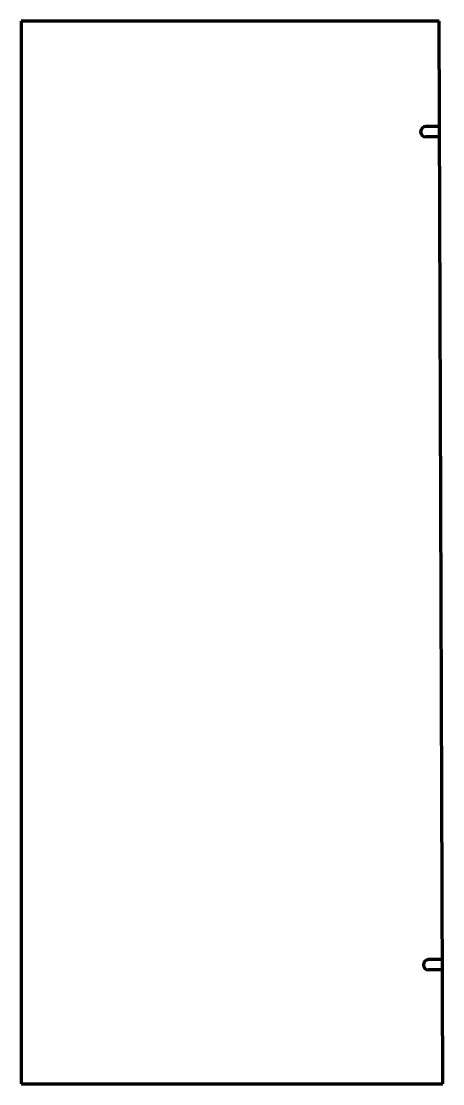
# Model space of a CAD drawing. Header units: inches. Extents: x 0 to 30.5, y 0 to 77.
import ezdxf

# ---------------------------------------------------------------- set-up
doc = ezdxf.new("R2010")
doc.units = ezdxf.units.IN
doc.header["$MEASUREMENT"] = 0
doc.layers.add('1', color=7, linetype='Continuous')

msp = doc.modelspace()

# ---------------------------------------------------------------- linework, layer by layer
at = {"color": 7, "lineweight": 90}
for p, q in [((0, 77), (0, 0)), ((30.25, 77), (0, 77)), ((30.5, 0), (30.25, 77)), ((0, 0), (30.5, 0))]:
    msp.add_line(p, q, dxfattribs=at)
at = {"layer": '1', "color": 7, "lineweight": 90}
for p, q in [((30.275, 69.375), (29.275, 69.372)), ((30.277, 68.625), (29.277, 68.622)), ((30.471, 9), (29.471, 8.997)), ((30.473, 8.25), (29.473, 8.247))]:
    msp.add_line(p, q, dxfattribs=at)
for centre in [(29.276, 68.997), (29.472, 8.622)]:
    msp.add_arc(centre, 0.375, 90.18602, 270.18602, dxfattribs=at)

doc.saveas('drawing.dxf')
